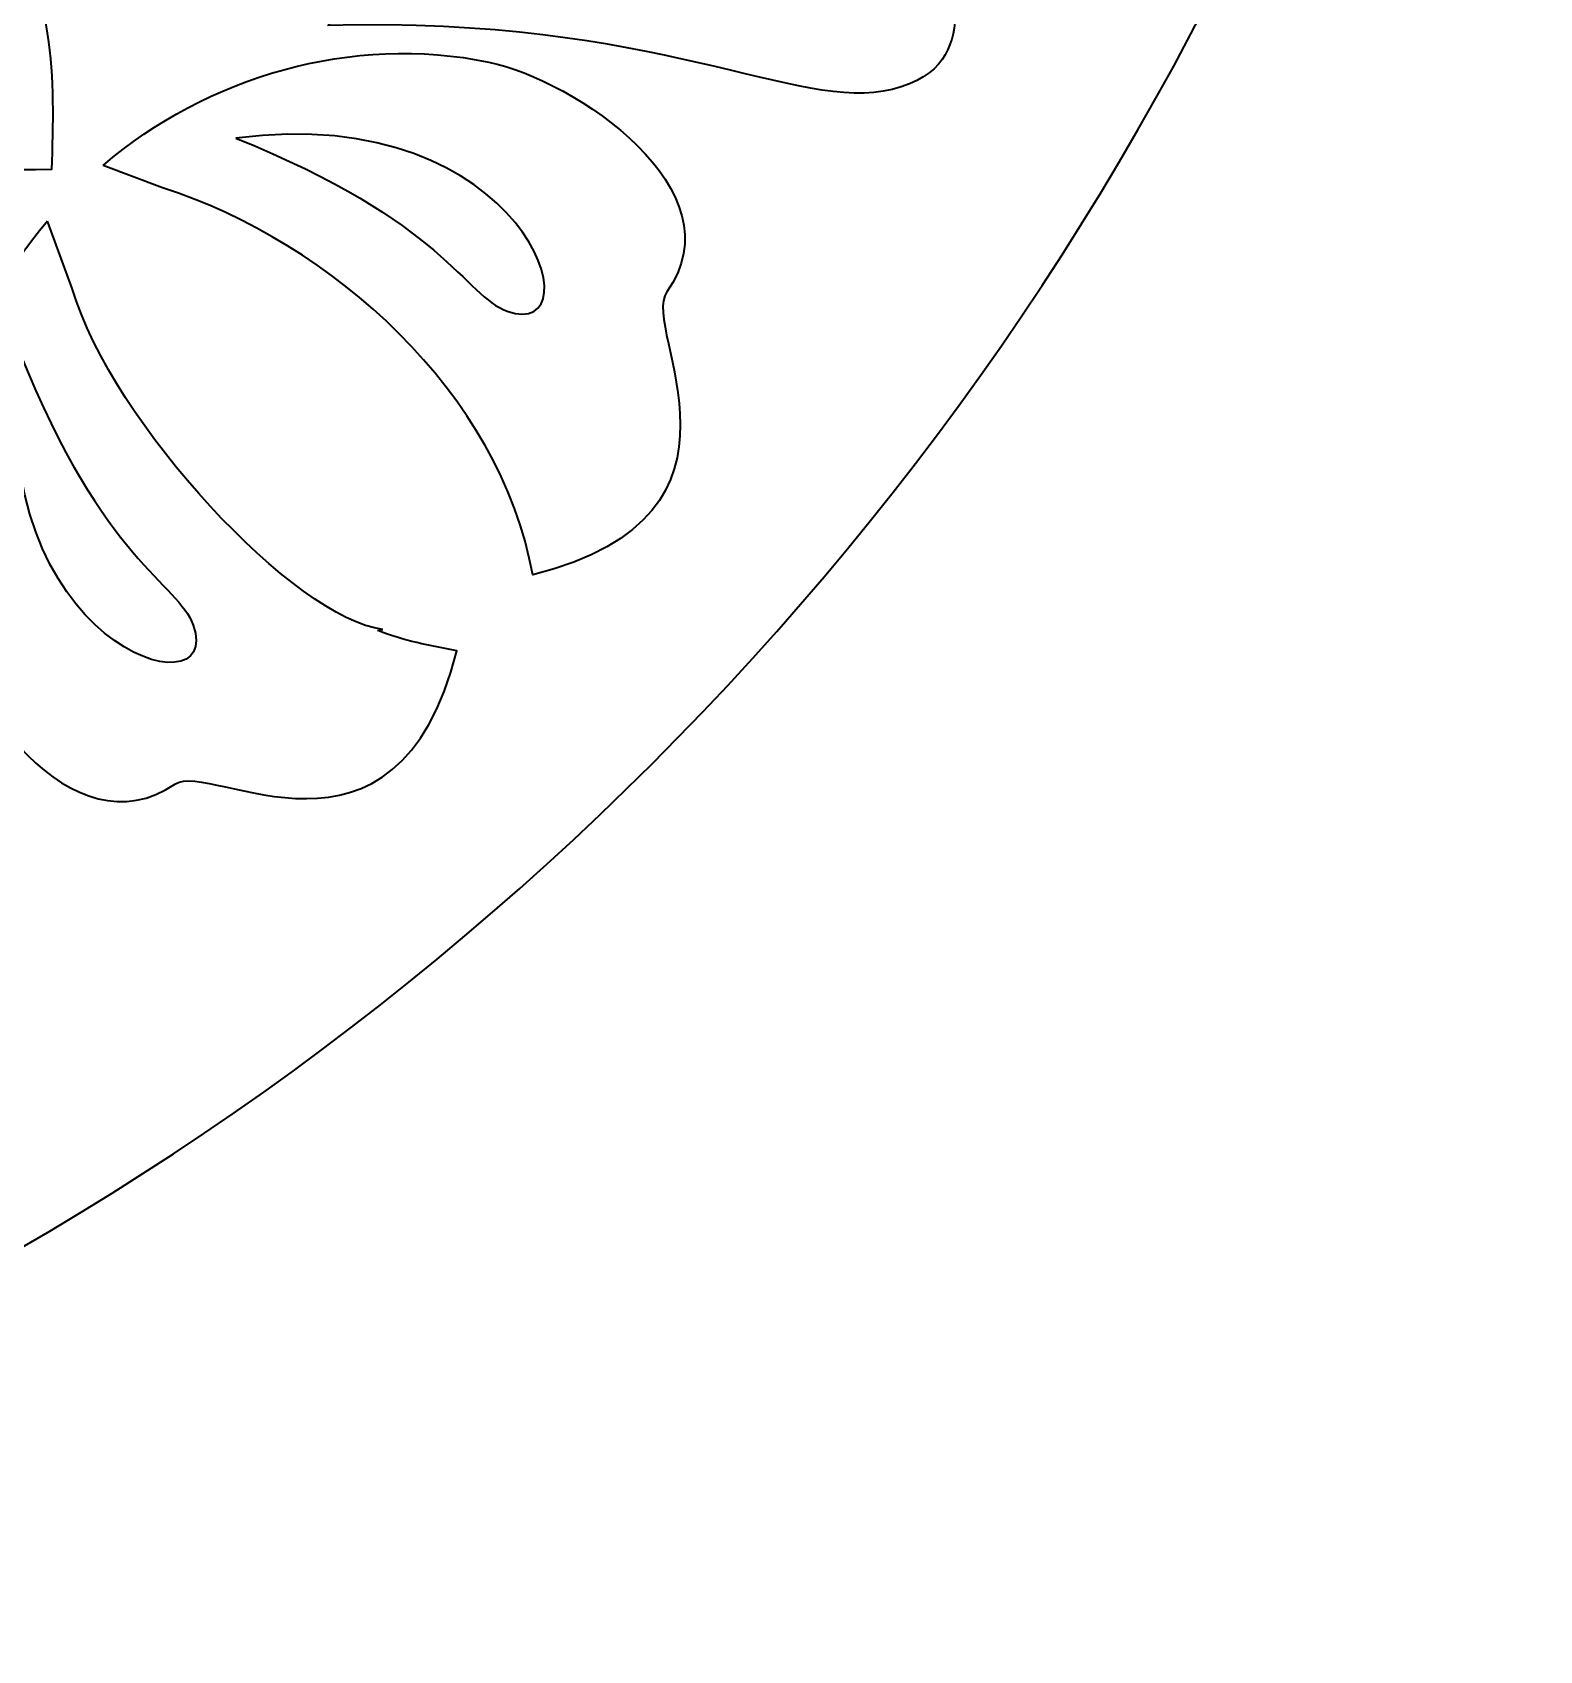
# Model space of a CAD drawing. Header units: centimetres. Extents: x -13.7 to 13.2, y -13.1 to 13.8.
# Drawn here: x 6.53 to 13.24, y -13.12 to -5.92 of the extents above; entities that cross this region are included whole.
import ezdxf

# ---------------------------------------------------------------- set-up
doc = ezdxf.new("R2010")
doc.units = ezdxf.units.CM
doc.header["$MEASUREMENT"] = 0
doc.layers.add('Layer 1', color=7, linetype='Continuous')

msp = doc.modelspace()

# ---------------------------------------------------------------- linework, layer by layer
at = {"layer": 'Layer 1', "color": 250, "lineweight": 35}
for points, knots in [([(-0.24145, 13.83027), (-7.6799, 13.82688), (-13.70893, 7.79605), (-13.70893, 0.35686), (-13.70893, 0.35686), (-13.70893, -7.08436), (-7.67661, -13.11673), (-0.23533, -13.11673), (-0.23533, -13.11673), (7.20381, -13.11673), (13.23483, -7.08765), (13.23812, 0.35079)], [0, 0, 0, 0, 0.25, 0.25, 0.25, 0.25, 0.5, 0.5, 0.5, 0.5, 1, 1, 1, 1]), ([(4.29184, -3.92341), (5.45008, -4.10736), (6.40859, -4.68449), (6.59941, -5.92334), (6.59941, -5.92334), (6.63026, -6.12391), (6.62449, -6.32711), (6.61847, -6.52928), (6.61847, -6.52928), (5.07227, -6.5749), (4.25029, -5.6956), (4.01265, -4.2026), (4.01265, -4.2026), (3.10389, -3.96665), (2.48347, -3.69189), (1.9561, -2.87036), (1.9561, -2.87036), (1.85301, -2.70979), (1.79653, -2.5353), (1.74852, -2.35179)], [0, 0, 0, 0, 0.1666667, 0.1666667, 0.1666667, 0.1666667, 0.3333333, 0.3333333, 0.3333333, 0.3333333, 0.5, 0.5, 0.5, 0.5, 0.6666667, 0.6666667, 0.6666667, 0.6666667, 1, 1, 1, 1]), ([(4.29184, -3.92341), (5.45008, -4.10736), (6.40859, -4.68449), (6.59941, -5.92334), (6.59941, -5.92334), (6.63026, -6.12391), (6.62449, -6.32711), (6.61847, -6.52928), (6.61847, -6.52928), (5.07227, -6.5749), (4.25029, -5.6956), (4.01265, -4.2026), (4.01265, -4.2026), (3.10389, -3.96665), (2.48347, -3.69189), (1.9561, -2.87036), (1.9561, -2.87036), (1.85301, -2.70979), (1.79653, -2.5353), (1.74852, -2.35179)], [0, 0, 0, 0, 0.1666667, 0.1666667, 0.1666667, 0.1666667, 0.3333333, 0.3333333, 0.3333333, 0.3333333, 0.5, 0.5, 0.5, 0.5, 0.6666667, 0.6666667, 0.6666667, 0.6666667, 1, 1, 1, 1]), ([(7.84652, -5.88906), (9.32574, -5.84641), (9.93431, -6.27865), (10.35759, -6.17307), (10.35759, -6.17307), (10.81366, -6.05922), (10.52985, -5.63913), (10.72147, -5.55096), (10.72147, -5.55096), (11.39582, -5.24057), (11.38094, -4.17434), (9.03351, -5.15375), (9.03351, -5.15375), (8.72348, -5.28312), (8.0739, -5.64744), (7.84652, -5.88906)], [0, 0, 0, 0, 0.2, 0.2, 0.2, 0.2, 0.4, 0.4, 0.4, 0.4, 0.6, 0.6, 0.6, 0.6, 1, 1, 1, 1]), ([(7.84652, -5.88906), (9.32574, -5.84641), (9.93431, -6.27865), (10.35759, -6.17307), (10.35759, -6.17307), (10.81366, -6.05922), (10.52985, -5.63913), (10.72147, -5.55096), (10.72147, -5.55096), (11.39582, -5.24057), (11.38094, -4.17434), (9.03351, -5.15375), (9.03351, -5.15375), (8.72348, -5.28312), (8.0739, -5.64744), (7.84652, -5.88906)], [0, 0, 0, 0, 0.2, 0.2, 0.2, 0.2, 0.4, 0.4, 0.4, 0.4, 0.6, 0.6, 0.6, 0.6, 1, 1, 1, 1]), ([(6.8477, -6.51131), (7.30904, -6.1144), (7.95688, -5.92583), (8.56391, -6.05161), (8.56391, -6.05161), (8.9438, -6.13038), (9.68025, -6.62182), (9.35524, -7.07382), (9.35524, -7.07382), (9.23433, -7.24199), (9.8346, -8.06283), (8.75851, -8.33232), (8.75851, -8.33232), (8.61566, -7.52576), (7.86647, -6.85215), (7.11195, -6.61033)], [0, 0, 0, 0, 0.2, 0.2, 0.2, 0.2, 0.4, 0.4, 0.4, 0.4, 0.6, 0.6, 0.6, 0.6, 1, 1, 1, 1]), ([(6.8477, -6.51131), (7.30904, -6.1144), (7.95688, -5.92583), (8.56391, -6.05161), (8.56391, -6.05161), (8.9438, -6.13038), (9.68025, -6.62182), (9.35524, -7.07382), (9.35524, -7.07382), (9.23433, -7.24199), (9.8346, -8.06283), (8.75851, -8.33232), (8.75851, -8.33232), (8.61566, -7.52576), (7.86647, -6.85215), (7.11195, -6.61033)], [0, 0, 0, 0, 0.2, 0.2, 0.2, 0.2, 0.4, 0.4, 0.4, 0.4, 0.6, 0.6, 0.6, 0.6, 1, 1, 1, 1]), ([(7.43781, -6.38966), (8.73398, -6.21954), (9.05153, -7.30384), (8.64506, -7.15915), (8.64506, -7.15915), (8.45643, -7.09198), (8.36548, -6.76149), (7.43781, -6.38966)], [0, 0, 0, 0, 0.3333333, 0.3333333, 0.3333333, 0.3333333, 1, 1, 1, 1]), ([(7.43781, -6.38966), (8.73398, -6.21954), (9.05153, -7.30384), (8.64506, -7.15915), (8.64506, -7.15915), (8.45643, -7.09198), (8.36548, -6.76149), (7.43781, -6.38966)], [0, 0, 0, 0, 0.3333333, 0.3333333, 0.3333333, 0.3333333, 1, 1, 1, 1]), ([(6.60055, -6.75846), (6.20275, -7.22129), (6.01541, -7.86639), (6.14085, -8.47467), (6.14085, -8.47467), (6.2233, -8.87422), (6.70738, -9.57658), (7.16908, -9.26182), (7.16908, -9.26182), (7.32277, -9.15699), (8.15297, -9.73839), (8.42155, -8.66927), (8.42155, -8.66927), (8.30194, -8.64812), (8.18317, -8.62498), (8.06997, -8.57986)], [0, 0, 0, 0, 0.2, 0.2, 0.2, 0.2, 0.4, 0.4, 0.4, 0.4, 0.6, 0.6, 0.6, 0.6, 1, 1, 1, 1]), ([(6.60055, -6.75846), (6.20275, -7.22129), (6.01541, -7.86639), (6.14085, -8.47467), (6.14085, -8.47467), (6.2233, -8.87422), (6.70738, -9.57658), (7.16908, -9.26182), (7.16908, -9.26182), (7.32277, -9.15699), (8.15297, -9.73839), (8.42155, -8.66927), (8.42155, -8.66927), (8.30194, -8.64812), (8.18317, -8.62498), (8.06997, -8.57986)], [0, 0, 0, 0, 0.2, 0.2, 0.2, 0.2, 0.4, 0.4, 0.4, 0.4, 0.6, 0.6, 0.6, 0.6, 1, 1, 1, 1]), ([(6.47885, -7.34857), (6.30883, -8.64539), (7.39338, -8.96194), (7.24834, -8.55587), (7.24834, -8.55587), (7.18092, -8.36685), (6.85073, -8.27629), (6.47885, -7.34857)], [0, 0, 0, 0, 0.3333333, 0.3333333, 0.3333333, 0.3333333, 1, 1, 1, 1]), ([(6.47885, -7.34857), (6.30883, -8.64539), (7.39338, -8.96194), (7.24834, -8.55587), (7.24834, -8.55587), (7.18092, -8.36685), (6.85073, -8.27629), (6.47885, -7.34857)], [0, 0, 0, 0, 0.3333333, 0.3333333, 0.3333333, 0.3333333, 1, 1, 1, 1])]:
    msp.add_open_spline(points, degree=3, knots=knots, dxfattribs=at)
for points in [[(7.11195, -6.61033), (7.11195, -6.61033), (6.8477, -6.51131), (6.8477, -6.51131)], [(7.11195, -6.61033), (7.11195, -6.61033), (6.8477, -6.51131), (6.8477, -6.51131)], [(6.71047, -7.05824), (6.71047, -7.05824), (6.60055, -6.75846), (6.60055, -6.75846)], [(6.71047, -7.05824), (6.71047, -7.05824), (6.60055, -6.75846), (6.60055, -6.75846)], [(8.09127, -8.57473), (7.70849, -8.5304), (6.88914, -7.66463), (6.71047, -7.05824)], [(8.09127, -8.57473), (7.70849, -8.5304), (6.88914, -7.66463), (6.71047, -7.05824)], [(8.06997, -8.57986), (8.06997, -8.57986), (8.09127, -8.57473), (8.09127, -8.57473)], [(8.06997, -8.57986), (8.06997, -8.57986), (8.09127, -8.57473), (8.09127, -8.57473)]]:
    msp.add_open_spline(points, degree=3, dxfattribs=at)

doc.saveas('drawing.dxf')
